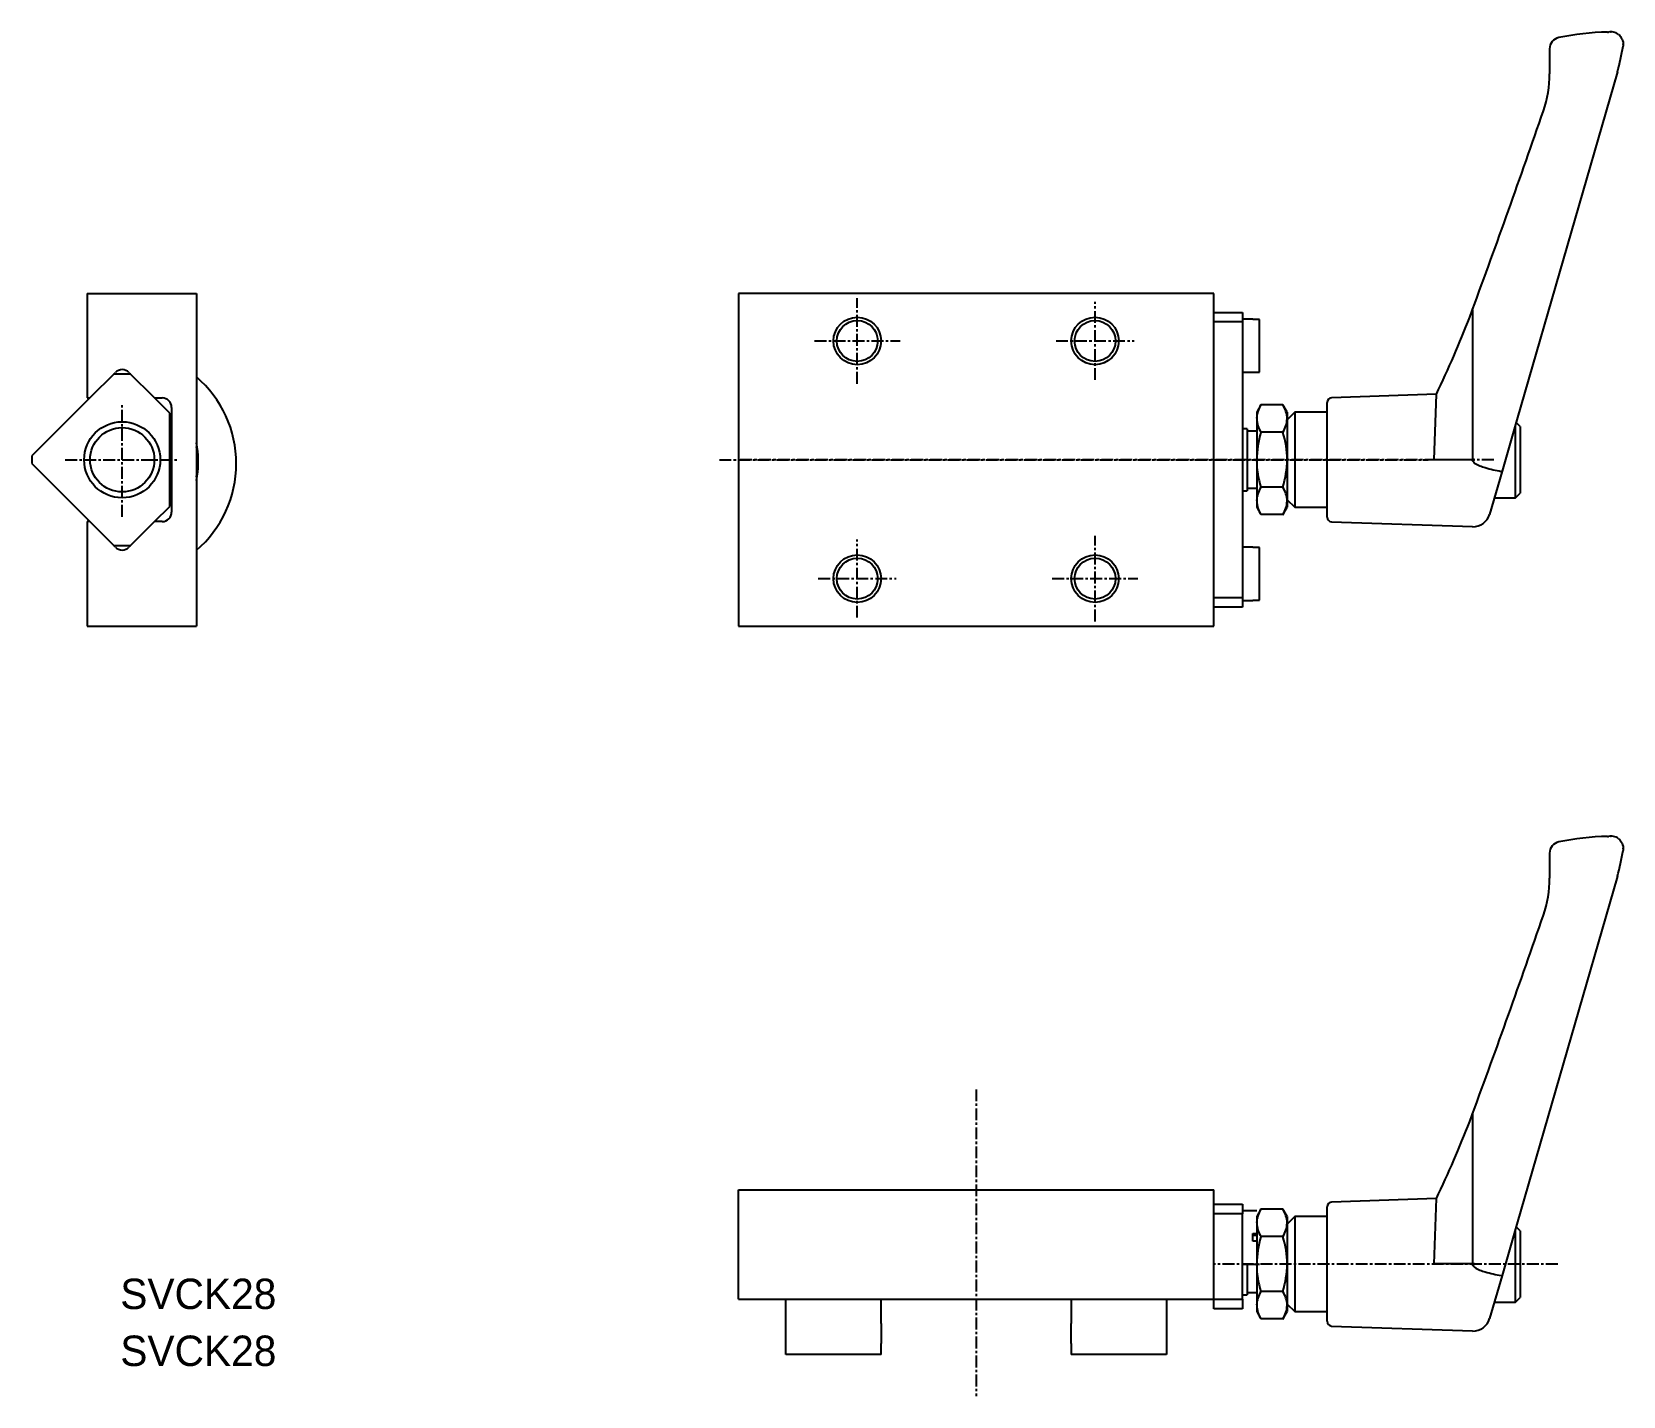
# Model space of a CAD drawing. Extents: x 1 to 168, y 7 to 150.
import ezdxf

# ---------------------------------------------------------------- set-up
doc = ezdxf.new("R2010")
doc.units = 0
doc.linetypes.add('CENTER', pattern=[2, 1.25, -0.25, 0.25, -0.25])
doc.layers.get('0').update_dxf_attribs({"linetype": 'CONTINUOUS'})
doc.layers.add('CENTER', color=1, linetype='CENTER')

msp = doc.modelspace()

# ---------------------------------------------------------------- linework, layer by layer
at = {"color": 7, "linetype": 'CONTINUOUS'}
for p, q in [((166.39, 150.31), (166.49, 150.31)), ((167.56, 150.05), (167.67, 149.94)), ((167.67, 149.94), (167.76, 149.84)), ((167.76, 149.84), (167.84, 149.72)), ((167.84, 149.72), (167.92, 149.58)), ((167.92, 149.58), (167.98, 149.42)), ((167.98, 149.42), (168.02, 149.25)), ((168.02, 149.25), (168.04, 149.08)), ((168.04, 149.08), (168.03, 148.92)), ((160.3, 148.55), (160.3, 145.92)), ((168.03, 148.92), (168.02, 148.84)), ((167.43, 146.12), (156.86, 109.51)), ((6.5, 122.82), (18, 122.82)), ((6.5, 122.82), (6.5, 111.82)), ((18, 122.82), (18, 87.82)), ((125, 122.82), (75, 122.82)), ((75, 122.82), (75, 87.82)), ((125, 87.82), (125, 122.82)), ((125, 120.82), (128, 120.82)), ((128, 120.82), (128, 119.82)), ((152.19, 121.11), (152.19, 105.33)), ((128, 119.82), (125, 119.82)), ((129.1, 120.12), (128, 120.12)), ((128, 119.82), (128, 90.82)), ((129.1, 120.09), (129.1, 120.12)), ((129.8, 120.09), (129.1, 120.09)), ((129.8, 114.55), (129.8, 120.09)), ((6.8, 111.82), (9.49, 114.51)), ((11.1, 114.32), (9.3, 114.32)), ((10.91, 114.51), (13.6, 111.82)), ((128, 114.52), (129.1, 114.52)), ((129.1, 114.55), (129.8, 114.55)), ((129.1, 114.52), (129.1, 114.55)), ((148.4, 112.22), (137.38, 111.84)), ((148.16, 105.33), (148.4, 112.22)), ((6.8, 111.82), (0.7, 105.72)), ((6.5, 111.82), (6.8, 111.82)), ((13.6, 111.82), (14.4, 111.82)), ((15.2, 110.22), (13.6, 111.82)), ((15.4, 110.82), (15.4, 99.82)), ((129.94, 111.09), (129.5, 110.32)), ((132.25, 111.09), (129.94, 111.09)), ((132.7, 110.32), (132.25, 111.09)), ((136.9, 99.3), (136.9, 111.34)), ((15.2, 100.42), (15.2, 110.22)), ((129.5, 110.32), (129.5, 109.65)), ((129.5, 109.65), (129.5, 105.32)), ((133.5, 110.32), (132.7, 109.52)), ((132.7, 110.32), (132.7, 109.65)), ((132.7, 109.65), (132.7, 105.32)), ((133.5, 110.32), (133.5, 100.32)), ((136.9, 110.32), (133.5, 110.32)), ((156.86, 109.51), (155.3, 104.12)), ((156.7, 101.32), (156.7, 108.97)), ((157.2, 108.82), (156.78, 109.24)), ((157.2, 108.82), (157.2, 101.82)), ((128.5, 108.57), (128, 108.57)), ((128.5, 108.57), (128.5, 105.32)), ((129.5, 108.32), (128.5, 108.32)), ((132.25, 108.21), (129.94, 108.21)), ((0.7, 105.72), (0.7, 104.92)), ((152.21, 105.42), (152.22, 105.43)), ((152.22, 105.43), (152.22, 105.44)), ((152.22, 105.44), (152.23, 105.44)), ((152.22, 105.43), (152.22, 105.43)), ((152.22, 105.43), (152.22, 105.43)), ((152.23, 105.44), (152.23, 105.45)), ((152.23, 105.45), (152.24, 105.45)), ((152.23, 105.44), (152.23, 105.44)), ((152.23, 105.44), (152.23, 105.44)), ((152.23, 105.44), (152.23, 105.44)), ((152.24, 105.45), (152.24, 105.45)), ((152.24, 105.45), (152.24, 105.45)), ((152.24, 105.45), (152.24, 105.45)), ((152.24, 105.45), (152.25, 105.45)), ((152.25, 105.45), (152.25, 105.45)), ((152.25, 105.45), (152.25, 105.45)), ((152.25, 105.45), (152.25, 105.45)), ((152.25, 105.45), (152.25, 105.45)), ((152.25, 105.45), (152.25, 105.45)), ((152.25, 105.45), (152.26, 105.45)), ((152.26, 105.45), (152.26, 105.45)), ((152.26, 105.45), (152.26, 105.45)), ((152.26, 105.45), (152.26, 105.45)), ((152.26, 105.45), (152.26, 105.45)), ((152.26, 105.45), (152.26, 105.45)), ((152.26, 105.45), (152.27, 105.45)), ((152.27, 105.45), (152.27, 105.45)), ((152.27, 105.45), (152.27, 105.45)), ((152.27, 105.45), (152.27, 105.45)), ((152.27, 105.45), (152.27, 105.45)), ((152.27, 105.45), (152.27, 105.45)), ((152.27, 105.45), (152.28, 105.45)), ((152.28, 105.45), (152.28, 105.45)), ((152.28, 105.45), (152.28, 105.45)), ((152.28, 105.45), (152.28, 105.45)), ((152.28, 105.45), (152.28, 105.44)), ((152.28, 105.44), (152.29, 105.44)), ((152.29, 105.44), (152.29, 105.44)), ((152.29, 105.44), (152.29, 105.44)), ((152.29, 105.44), (152.3, 105.43)), ((152.3, 105.43), (152.3, 105.43)), ((152.3, 105.43), (152.3, 105.42)), ((152.3, 105.42), (152.3, 105.42)), ((0.7, 104.92), (6.8, 98.82)), ((128.5, 105.32), (128.5, 102.07)), ((129.5, 105.32), (129.5, 100.99)), ((132.7, 105.32), (132.7, 100.99)), ((152.19, 105.33), (148.16, 105.33)), ((152.2, 105.37), (152.19, 105.32)), ((152.19, 105.33), (152.19, 105.32)), ((152.2, 105.4), (152.21, 105.41)), ((152.2, 105.39), (152.2, 105.4)), ((152.2, 105.4), (152.2, 105.4)), ((152.2, 105.38), (152.2, 105.39)), ((152.2, 105.37), (152.2, 105.38)), ((152.2, 105.38), (152.2, 105.38)), ((152.2, 105.26), (152.2, 105.27)), ((152.2, 105.27), (152.24, 105.17)), ((152.2, 105.25), (152.2, 105.26)), ((152.2, 105.24), (152.2, 105.25)), ((152.21, 105.23), (152.2, 105.24)), ((152.21, 105.41), (152.21, 105.42)), ((152.21, 105.41), (152.21, 105.41)), ((152.21, 105.22), (152.21, 105.23)), ((152.21, 105.23), (152.21, 105.23)), ((152.22, 105.21), (152.21, 105.22)), ((152.21, 105.22), (152.21, 105.22)), ((152.22, 105.2), (152.22, 105.21)), ((152.22, 105.21), (152.22, 105.21)), ((152.23, 105.2), (152.22, 105.2)), ((152.22, 105.2), (152.22, 105.2)), ((152.23, 105.19), (152.23, 105.2)), ((152.23, 105.2), (152.23, 105.2)), ((152.23, 105.2), (152.23, 105.2)), ((152.24, 105.19), (152.23, 105.19)), ((152.25, 105.19), (152.24, 105.19)), ((152.24, 105.19), (152.24, 105.19)), ((152.24, 105.19), (152.24, 105.19)), ((152.24, 105.19), (152.24, 105.19)), ((152.24, 105.19), (152.24, 105.19)), ((152.24, 105.19), (152.24, 105.19)), ((152.24, 105.17), (152.32, 105.07)), ((152.26, 105.18), (152.25, 105.18)), ((152.25, 105.18), (152.25, 105.19)), ((152.25, 105.19), (152.25, 105.19)), ((152.25, 105.19), (152.25, 105.19)), ((152.25, 105.19), (152.25, 105.19)), ((152.27, 105.19), (152.26, 105.19)), ((152.26, 105.19), (152.26, 105.18)), ((152.26, 105.18), (152.26, 105.18)), ((152.26, 105.18), (152.26, 105.18)), ((152.26, 105.18), (152.26, 105.18)), ((152.26, 105.18), (152.26, 105.18)), ((152.28, 105.19), (152.27, 105.19)), ((152.27, 105.19), (152.27, 105.19)), ((152.27, 105.19), (152.27, 105.19)), ((152.27, 105.19), (152.27, 105.19)), ((152.27, 105.19), (152.27, 105.19)), ((152.27, 105.19), (152.27, 105.19)), ((152.29, 105.2), (152.28, 105.19)), ((152.28, 105.19), (152.28, 105.19)), ((152.28, 105.19), (152.28, 105.19)), ((152.28, 105.19), (152.28, 105.19)), ((152.28, 105.19), (152.28, 105.19)), ((152.3, 105.21), (152.29, 105.2)), ((152.29, 105.2), (152.29, 105.2)), ((152.29, 105.2), (152.29, 105.2)), ((152.29, 105.2), (152.29, 105.2)), ((152.3, 105.42), (152.31, 105.41)), ((152.31, 105.22), (152.3, 105.22)), ((152.3, 105.22), (152.3, 105.21)), ((152.3, 105.21), (152.3, 105.21)), ((152.31, 105.41), (152.31, 105.41)), ((152.31, 105.41), (152.31, 105.4)), ((152.31, 105.4), (152.31, 105.39)), ((152.31, 105.39), (152.32, 105.39)), ((152.32, 105.25), (152.31, 105.24)), ((152.31, 105.24), (152.31, 105.23)), ((152.31, 105.23), (152.31, 105.23)), ((152.31, 105.23), (152.31, 105.22)), ((152.32, 105.39), (152.32, 105.37)), ((152.32, 105.37), (152.32, 105.36)), ((152.32, 105.36), (152.32, 105.35)), ((152.32, 105.35), (152.33, 105.34)), ((152.33, 105.3), (152.32, 105.29)), ((152.32, 105.29), (152.32, 105.28)), ((152.32, 105.28), (152.32, 105.27)), ((152.32, 105.27), (152.32, 105.26)), ((152.32, 105.26), (152.32, 105.25)), ((152.32, 105.07), (152.42, 104.98)), ((152.33, 105.34), (152.33, 105.33)), ((152.33, 105.33), (152.33, 105.32)), ((152.33, 105.32), (152.33, 105.31)), ((152.33, 105.31), (152.33, 105.3)), ((153.53, 104.51), (153.54, 104.51)), ((155.3, 104.12), (153.99, 99.58)), ((155.2, 104.11), (155.3, 104.12)), ((128.5, 102.32), (129.5, 102.32)), ((132.25, 102.43), (129.94, 102.43)), ((13.6, 98.82), (15.2, 100.42)), ((128, 102.07), (128.5, 102.07)), ((129.5, 100.99), (129.5, 100.32)), ((132.7, 101.12), (133.5, 100.32)), ((132.7, 100.99), (132.7, 100.32)), ((154.49, 101.32), (156.7, 101.32)), ((156.7, 101.32), (157.2, 101.82)), ((6.5, 98.82), (6.5, 87.82)), ((6.8, 98.82), (6.5, 98.82)), ((9.49, 96.13), (6.8, 98.82)), ((13.6, 98.82), (10.91, 96.13)), ((14.4, 98.82), (13.6, 98.82)), ((129.5, 100.32), (129.94, 99.55)), ((132.25, 99.55), (129.94, 99.55)), ((132.25, 99.55), (132.7, 100.32)), ((133.5, 100.32), (136.9, 100.32)), ((137.38, 98.8), (152.2, 98.29)), ((9.3, 96.32), (11.1, 96.32)), ((129.1, 96.12), (128, 96.12)), ((129.1, 96.09), (129.1, 96.12)), ((129.8, 96.09), (129.1, 96.09)), ((129.8, 90.55), (129.8, 96.09)), ((125, 90.82), (128, 90.82)), ((128, 90.82), (128, 89.82)), ((128, 90.52), (129.1, 90.52)), ((129.1, 90.55), (129.8, 90.55)), ((129.1, 90.52), (129.1, 90.55)), ((128, 89.82), (125, 89.82)), ((6.5, 87.82), (18, 87.82)), ((75, 87.82), (125, 87.82)), ((166.39, 65.71), (166.49, 65.71)), ((167.56, 65.45), (167.67, 65.34)), ((167.67, 65.34), (167.76, 65.24)), ((160.3, 63.95), (160.3, 61.32)), ((167.76, 65.24), (167.84, 65.12)), ((167.84, 65.12), (167.92, 64.98)), ((167.92, 64.98), (167.98, 64.82)), ((167.98, 64.82), (168.02, 64.65)), ((168.02, 64.65), (168.04, 64.48)), ((168.03, 64.32), (168.02, 64.24)), ((168.04, 64.48), (168.03, 64.32)), ((167.43, 61.52), (156.86, 24.91)), ((152.19, 36.51), (152.19, 20.73)), ((75, 28.52), (125, 28.52)), ((75, 17.02), (75, 28.52)), ((125, 17.02), (125, 28.52)), ((125, 27.02), (128, 27.02)), ((128, 27.02), (128, 26.02)), ((148.4, 27.62), (137.38, 27.24)), ((148.16, 20.73), (148.4, 27.62)), ((128, 26.02), (125, 26.02)), ((129.5, 26.32), (128, 26.32)), ((128, 17.02), (128, 26.02)), ((129.94, 26.49), (129.5, 25.72)), ((129.5, 25.72), (129.5, 25.05)), ((132.25, 26.49), (129.94, 26.49)), ((132.7, 25.72), (132.25, 26.49)), ((132.7, 25.72), (132.7, 25.05)), ((133.5, 25.72), (132.7, 24.92)), ((136.9, 25.72), (133.5, 25.72)), ((133.5, 25.72), (133.5, 15.72)), ((136.9, 14.7), (136.9, 26.74)), ((129.1, 23.12), (129.1, 23.92)), ((129.1, 23.92), (129.5, 23.92)), ((129.5, 23.72), (129.1, 23.72)), ((129.5, 25.05), (129.5, 20.72)), ((129.5, 23.92), (129.5, 23.22)), ((129.51, 23.54), (129.5, 23.22)), ((129.53, 23.86), (129.51, 23.54)), ((129.54, 23.92), (129.53, 23.86)), ((132.25, 23.61), (129.94, 23.61)), ((132.7, 25.05), (132.7, 20.72)), ((156.86, 24.91), (155.3, 19.52)), ((156.7, 16.72), (156.7, 24.37)), ((157.2, 24.22), (156.78, 24.64)), ((157.2, 24.22), (157.2, 17.22)), ((129.5, 23.12), (129.1, 23.12)), ((129.5, 23.22), (129.5, 23.12)), ((129.5, 23.22), (129.5, 23.12)), ((128, 20.72), (129.8, 20.72)), ((128.5, 20.72), (128.5, 17.47)), ((129.5, 20.72), (129.5, 18.22)), ((129.5, 20.72), (129.5, 16.39)), ((132.7, 20.72), (132.7, 16.39)), ((152.19, 20.73), (148.16, 20.73)), ((152.2, 20.77), (152.19, 20.72)), ((152.19, 20.73), (152.19, 20.72)), ((152.2, 20.8), (152.21, 20.81)), ((152.2, 20.8), (152.2, 20.8)), ((152.2, 20.79), (152.2, 20.8)), ((152.2, 20.78), (152.2, 20.79)), ((152.2, 20.78), (152.2, 20.78)), ((152.2, 20.77), (152.2, 20.78)), ((152.2, 20.67), (152.24, 20.57)), ((152.2, 20.66), (152.2, 20.67)), ((152.2, 20.65), (152.2, 20.66)), ((152.2, 20.64), (152.2, 20.65)), ((152.21, 20.63), (152.2, 20.64)), ((152.21, 20.82), (152.22, 20.83)), ((152.21, 20.81), (152.21, 20.82)), ((152.21, 20.81), (152.21, 20.81)), ((152.21, 20.63), (152.21, 20.63)), ((152.21, 20.62), (152.21, 20.63)), ((152.21, 20.62), (152.21, 20.62)), ((152.22, 20.61), (152.21, 20.62)), ((152.22, 20.84), (152.23, 20.84)), ((152.22, 20.83), (152.22, 20.84)), ((152.22, 20.83), (152.22, 20.83)), ((152.22, 20.83), (152.22, 20.83)), ((152.22, 20.61), (152.22, 20.61)), ((152.22, 20.6), (152.22, 20.61)), ((152.22, 20.6), (152.22, 20.6)), ((152.23, 20.6), (152.22, 20.6)), ((152.23, 20.85), (152.24, 20.85)), ((152.23, 20.84), (152.23, 20.85)), ((152.23, 20.84), (152.23, 20.84)), ((152.23, 20.84), (152.23, 20.84)), ((152.23, 20.84), (152.23, 20.84)), ((152.23, 20.6), (152.23, 20.6)), ((152.23, 20.6), (152.23, 20.6)), ((152.23, 20.59), (152.23, 20.6)), ((152.24, 20.59), (152.23, 20.59)), ((152.24, 20.85), (152.25, 20.85)), ((152.24, 20.85), (152.24, 20.85)), ((152.24, 20.85), (152.24, 20.85)), ((152.24, 20.85), (152.24, 20.85)), ((152.24, 20.59), (152.24, 20.59)), ((152.24, 20.59), (152.24, 20.59)), ((152.24, 20.59), (152.24, 20.59)), ((152.24, 20.59), (152.24, 20.59)), ((152.24, 20.59), (152.24, 20.59)), ((152.25, 20.59), (152.24, 20.59)), ((152.24, 20.57), (152.32, 20.47)), ((152.25, 20.85), (152.26, 20.85)), ((152.25, 20.85), (152.25, 20.85)), ((152.25, 20.85), (152.25, 20.85)), ((152.25, 20.85), (152.25, 20.85)), ((152.25, 20.85), (152.25, 20.85)), ((152.25, 20.85), (152.25, 20.85)), ((152.25, 20.59), (152.25, 20.59)), ((152.25, 20.59), (152.25, 20.59)), ((152.25, 20.59), (152.25, 20.59)), ((152.25, 20.58), (152.25, 20.59)), ((152.26, 20.58), (152.25, 20.58)), ((152.26, 20.85), (152.27, 20.85)), ((152.26, 20.85), (152.26, 20.85)), ((152.26, 20.85), (152.26, 20.85)), ((152.26, 20.85), (152.26, 20.85)), ((152.26, 20.85), (152.26, 20.85)), ((152.26, 20.85), (152.26, 20.85)), ((152.26, 20.59), (152.26, 20.58)), ((152.27, 20.59), (152.26, 20.59)), ((152.26, 20.58), (152.26, 20.58)), ((152.26, 20.58), (152.26, 20.58)), ((152.26, 20.58), (152.26, 20.58)), ((152.26, 20.58), (152.26, 20.58)), ((152.27, 20.85), (152.28, 20.85)), ((152.27, 20.85), (152.27, 20.85)), ((152.27, 20.85), (152.27, 20.85)), ((152.27, 20.85), (152.27, 20.85)), ((152.27, 20.85), (152.27, 20.85)), ((152.27, 20.85), (152.27, 20.85)), ((152.27, 20.59), (152.27, 20.59)), ((152.27, 20.59), (152.27, 20.59)), ((152.27, 20.59), (152.27, 20.59)), ((152.27, 20.59), (152.27, 20.59)), ((152.27, 20.59), (152.27, 20.59)), ((152.28, 20.59), (152.27, 20.59)), ((152.28, 20.85), (152.28, 20.84)), ((152.28, 20.85), (152.28, 20.85)), ((152.28, 20.85), (152.28, 20.85)), ((152.28, 20.85), (152.28, 20.85)), ((152.28, 20.84), (152.29, 20.84)), ((152.29, 20.6), (152.28, 20.59)), ((152.28, 20.59), (152.28, 20.59)), ((152.28, 20.59), (152.28, 20.59)), ((152.28, 20.59), (152.28, 20.59)), ((152.28, 20.59), (152.28, 20.59)), ((152.29, 20.84), (152.3, 20.83)), ((152.29, 20.84), (152.29, 20.84)), ((152.29, 20.84), (152.29, 20.84)), ((152.3, 20.61), (152.29, 20.6)), ((152.29, 20.6), (152.29, 20.6)), ((152.29, 20.6), (152.29, 20.6)), ((152.29, 20.6), (152.29, 20.6)), ((152.3, 20.83), (152.3, 20.82)), ((152.3, 20.83), (152.3, 20.83)), ((152.3, 20.82), (152.31, 20.81)), ((152.3, 20.82), (152.3, 20.82)), ((152.3, 20.62), (152.3, 20.61)), ((152.31, 20.62), (152.3, 20.62)), ((152.3, 20.61), (152.3, 20.61)), ((152.31, 20.81), (152.31, 20.8)), ((152.31, 20.81), (152.31, 20.81)), ((152.31, 20.8), (152.31, 20.79)), ((152.31, 20.79), (152.32, 20.79)), ((152.32, 20.65), (152.31, 20.64)), ((152.31, 20.64), (152.31, 20.63)), ((152.31, 20.63), (152.31, 20.62)), ((152.31, 20.63), (152.31, 20.63)), ((152.32, 20.79), (152.32, 20.77)), ((152.32, 20.77), (152.32, 20.76)), ((152.32, 20.76), (152.32, 20.75)), ((152.32, 20.75), (152.33, 20.74)), ((152.33, 20.7), (152.32, 20.69)), ((152.32, 20.69), (152.32, 20.68)), ((152.32, 20.68), (152.32, 20.67)), ((152.32, 20.67), (152.32, 20.66)), ((152.32, 20.66), (152.32, 20.65)), ((152.32, 20.47), (152.42, 20.38)), ((152.33, 20.74), (152.33, 20.73)), ((152.33, 20.73), (152.33, 20.72)), ((152.33, 20.72), (152.33, 20.71)), ((152.33, 20.71), (152.33, 20.7)), ((153.53, 19.91), (153.54, 19.91)), ((155.3, 19.52), (153.99, 14.98)), ((155.2, 19.51), (155.3, 19.52)), ((75, 17.02), (125, 17.02)), ((80, 11.22), (80, 17.02)), ((90, 14.46), (90, 17.02)), ((110, 17.02), (110, 14.46)), ((120, 17.02), (120, 11.22)), ((125, 17.02), (128, 17.02)), ((125, 16.02), (125, 17.02)), ((128, 17.47), (128.5, 17.47)), ((128, 17.02), (128, 16.02)), ((128.5, 17.72), (129.5, 17.72)), ((129.5, 18.22), (129.5, 15.72)), ((132.25, 17.83), (129.94, 17.83)), ((156.7, 16.72), (157.2, 17.22)), ((128, 16.02), (125, 16.02)), ((129.5, 16.39), (129.5, 15.72)), ((129.5, 15.72), (129.94, 14.95)), ((132.25, 14.95), (132.7, 15.72)), ((132.7, 16.52), (133.5, 15.72)), ((132.7, 16.39), (132.7, 15.72)), ((133.5, 15.72), (136.9, 15.72)), ((154.49, 16.72), (156.7, 16.72)), ((90, 14.46), (90, 12.38)), ((110, 12.38), (110, 14.46)), ((132.25, 14.95), (129.94, 14.95)), ((137.38, 14.2), (152.2, 13.69)), ((90, 11.22), (90, 12.38)), ((110, 12.38), (110, 11.22)), ((90, 11.22), (80, 11.22)), ((120, 11.22), (110, 11.22))]:
    msp.add_line(p, q, dxfattribs=at)
at = {"color": 7}
for q in [(122.9, 28.52), (113.9, 28.52)]:
    msp.add_line((101.05, 28.52), q, dxfattribs=at)
at = {"color": 3, "linetype": 'CONTINUOUS'}
for centre, radius in [((87.5, 117.82), 2.5), ((112.5, 117.82), 2.5), ((10.2, 105.32), 3.38), ((87.5, 92.82), 2.5), ((112.5, 92.82), 2.5)]:
    msp.add_circle(centre, radius, dxfattribs=at)
at = {"color": 7, "linetype": 'CONTINUOUS'}
for centre, radius in [((87.5, 117.82), 2.15), ((112.5, 117.82), 2.15), ((10.2, 105.32), 4), ((87.5, 92.82), 2.15), ((112.5, 92.82), 2.15)]:
    msp.add_circle(centre, radius, dxfattribs=at)
for centre, radius, start, end in [((161.5, 148.55), 1.2, 101.3863, 180), ((167.18, 120.32), 30, 91.516, 101.3863), ((166.74, 149.03), 1.3, 78.0495, 101.0598), ((166.74, 149.04), 1.3, 50.9091, 78.0321), ((146.28, 152.17), 22, 344.0262, 351.2839), ((148.3, 145.92), 12, 341.01, 0), ((-785.93, 467.42), 1000, 339.73827, 341.01004), ((-785.93, 467.42), 1000, 339.69006, 339.73827), ((40.07, 163.84), 120, 334.5202, 338.7335), ((10.2, 113.8), 1, 45, 135), ((10.2, 104.92), 12, 310.5416, 49.4584), ((14.4, 110.82), 1, 0, 90), ((132.38, 109.55), 2.89, 147.6436, 177.9722), ((129.89, 109.57), 2.81, 1.6143, 32.7699), ((137.4, 111.34), 0.5, 92, 180), ((132.31, 109.73), 2.81, 181.6143, 212.7699), ((129.81, 109.75), 2.89, 327.6436, 357.9722), ((10.2, 105.32), 8, 347.1614, 12.8386), ((139.73, 105.21), 10.23, 163.0011, 179.411), ((122.64, 105.24), 10.06, 0.443, 17.1449), ((10.2, 104.92), 8, 347.1614, 12.8386), ((139.59, 105.4), 10.1, 180.4759, 197.112), ((122.37, 105.44), 10.33, 343.0772, 359.3349), ((154.5, 108.29), 3.91, 237.8596, 255.713), ((157.47, 117.23), 13.32, 252.8113, 260.177), ((132.38, 100.89), 2.89, 147.6436, 177.9722), ((129.89, 100.91), 2.81, 1.6143, 32.7699), ((132.31, 101.07), 2.81, 181.6143, 212.7699), ((129.81, 101.09), 2.89, 327.6436, 357.9722), ((14.4, 99.82), 1, 270, 0), ((137.4, 99.3), 0.5, 180, 268), ((152.26, 100.08), 1.8, 268, 343.891), ((10.2, 96.83), 1, 225, 315), ((167.18, 35.72), 30, 91.516, 101.3863), ((166.74, 64.43), 1.3, 78.0495, 101.0598), ((166.74, 64.44), 1.3, 50.9091, 78.0321), ((161.5, 63.95), 1.2, 101.3863, 180), ((146.28, 67.57), 22, 344.0262, 351.2839), ((148.3, 61.32), 12, 341.01, 0), ((-785.93, 382.82), 1000, 339.73827, 341.01004), ((40.07, 79.24), 120, 334.5202, 338.7335), ((-785.93, 382.82), 1000, 339.69006, 339.73827), ((137.4, 26.74), 0.5, 92, 180), ((132.38, 24.95), 2.89, 147.6436, 177.9722), ((129.89, 24.97), 2.81, 1.6143, 32.7699), ((132.31, 25.13), 2.81, 181.6143, 212.7699), ((139.73, 20.61), 10.23, 163.0011, 179.411), ((129.81, 25.15), 2.89, 327.6436, 357.9722), ((122.64, 20.64), 10.06, 0.443, 17.1449), ((139.59, 20.8), 10.1, 180.4759, 197.112), ((122.37, 20.84), 10.33, 343.0772, 359.3349), ((154.5, 23.69), 3.91, 237.8596, 255.713), ((157.47, 32.63), 13.32, 252.8113, 260.177), ((132.38, 16.29), 2.89, 147.6436, 177.9722), ((129.89, 16.31), 2.81, 1.6143, 32.7699), ((132.31, 16.47), 2.81, 181.6143, 212.7699), ((129.81, 16.49), 2.89, 327.6436, 357.9722), ((137.4, 14.7), 0.5, 180, 268), ((152.26, 15.48), 1.8, 268, 343.891)]:
    msp.add_arc(centre, radius, start, end, dxfattribs=at)
at = {"color": 7}
for p in [(166.74, 150.34), (168.04, 149.04), (166.74, 65.74), (168.04, 64.44)]:
    msp.add_point(p, dxfattribs=at)
at = {"layer": 'CENTER', "color": 1, "linetype": 'CENTER'}
for p, q in [((87.5, 113.32), (87.5, 122.32)), ((112.5, 113.72), (112.5, 121.92)), ((83, 117.82), (92, 117.82)), ((108.4, 117.82), (116.6, 117.82)), ((10.2, 99.32), (10.2, 111.32)), ((4.2, 105.32), (16.2, 105.32)), ((73, 105.32), (147.52, 105.32)), ((154.42, 105.32), (75, 105.32)), ((112.5, 88.32), (112.5, 97.32)), ((87.5, 88.72), (87.5, 96.92)), ((83.4, 92.82), (91.6, 92.82)), ((108, 92.82), (117, 92.82)), ((100, 39.1), (100, 6.83)), ((161.16, 20.72), (125, 20.72))]:
    msp.add_line(p, q, dxfattribs=at)

# ---------------------------------------------------------------- texts
at = {"color": 7, "linetype": 'CONTINUOUS'}
for p in [(10, 15.99), (10, 10)]:
    msp.add_text('SVCK28', height=3.2, dxfattribs=at).set_placement(p)

doc.saveas('drawing.dxf')
